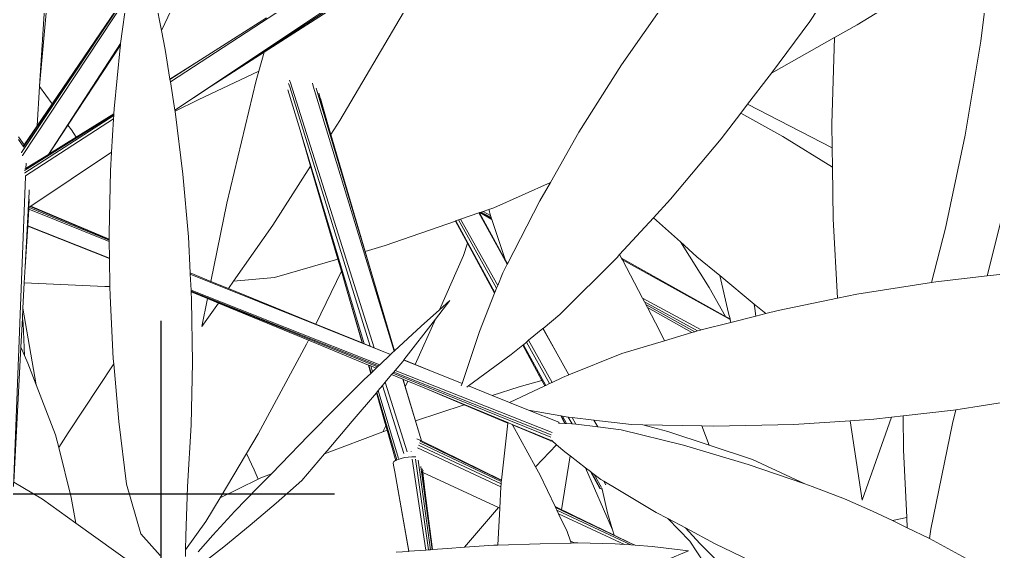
# Model space of a CAD drawing. Header units: millimetres. Extents: x 17 to 218440, y 21 to 53693.
# Drawn here: x 37604.6 to 37745.3, y 24991.8 to 25068.6 of the extents above; entities that cross this region are included whole.
import ezdxf

# ---------------------------------------------------------------- set-up
doc = ezdxf.new("R2010")
doc.units = ezdxf.units.MM
doc.header["$MEASUREMENT"] = 0
doc.layers.add('Edges', color=7, linetype='Continuous', lineweight=18)
doc.layers.add('tampak', color=7, linetype='Continuous')

# ---------------------------------------------------------------- blocks, each defined once
blk = doc.blocks.new('OUTDOOR')
at = {"layer": 'tampak', "transparency": 33554687}
h = blk.add_hatch(dxfattribs=at)
h.set_pattern_fill('CROSS', scale=400)
h.paths.add_polyline_path([(1833117.56, 62258.33), (1829017.56, 62258.33), (1829017.56, 55399.79), (1833117.56, 55399.79)])
blk = doc.blocks.new('BAMBOOPLAN')
at = {"layer": 'Edges'}
for p, q in [((3.4681, -3.2333), (3.5589, -1.8089)), ((3.7474, -3.2823), (4.541, -2.7524)), ((3.8223, -3.2332), (4.5473, -2.7563)), ((3.4681, -3.2333), (3.508, -2.7779)), ((4.3049, -2.8547), (3.738, -3.2238)), ((4.3046, -2.9231), (3.9315, -3.163)), ((5.4112, -3.1401), (5.4348, -2.945)), ((5.1559, -3.1066), (5.3987, -2.9566)), ((5.1357, -2.9821), (5.0579, -3.0992)), ((3.6489, -3.0422), (3.4307, -3.37)), ((3.648, -3.0496), (3.4324, -3.3763)), ((3.6043, -3.1078), (3.649, -3.0418)), ((3.648, -3.0496), (3.6352, -3.1448)), ((4.7628, -3.0545), (4.669, -3.189)), ((3.7077, -3.0586), (3.7195, -3.1178)), ((3.7195, -3.1178), (3.7397, -3.0763)), ((3.9361, -3.0916), (3.7929, -3.1835)), ((4.0881, -3.3036), (4.2194, -3.0809)), ((3.4355, -3.3575), (3.6043, -3.1078)), ((3.494, -3.2692), (3.6043, -3.1078)), ((5.0579, -3.0992), (4.9787, -3.206)), ((5.1092, -3.1328), (5.1559, -3.1066)), ((3.7195, -3.1178), (3.7273, -3.1572)), ((4.9787, -3.206), (5.1092, -3.1328)), ((5.1035, -3.3111), (5.1092, -3.1328)), ((3.4863, -3.3739), (3.6352, -3.1448)), ((3.5265, -3.3134), (3.6347, -3.1485)), ((3.6341, -3.1529), (3.6219, -3.2798)), ((3.6347, -3.1485), (3.6341, -3.1529)), ((3.6352, -3.1448), (3.6347, -3.1485)), ((5.379, -3.334), (5.4112, -3.1401)), ((3.7273, -3.1572), (3.7371, -3.2185)), ((3.9315, -3.163), (3.8223, -3.2332)), ((3.9206, -3.2019), (3.9315, -3.163)), ((3.7371, -3.2185), (3.7929, -3.1835)), ((3.7929, -3.1835), (3.7372, -3.2193)), ((4.669, -3.189), (4.5815, -3.3277)), ((3.7955, -3.2612), (3.9206, -3.2019)), ((3.9152, -3.2214), (3.9206, -3.2019)), ((4.9741, -3.2122), (4.9297, -3.2702)), ((4.9787, -3.206), (4.9741, -3.2122)), ((3.4629, -3.3149), (3.468, -3.2339)), ((3.468, -3.2339), (3.4681, -3.2333)), ((3.494, -3.2692), (3.468, -3.2339)), ((3.7371, -3.2185), (3.7372, -3.2193)), ((3.7372, -3.2193), (3.738, -3.2238)), ((3.738, -3.2238), (3.7474, -3.2823)), ((3.7474, -3.2825), (3.8223, -3.2332)), ((3.8543, -3.4748), (3.9152, -3.2214)), ((3.9821, -3.2277), (3.9843, -3.2347)), ((3.9838, -3.2203), (3.9857, -3.2263)), ((3.9843, -3.2347), (4.1507, -3.77)), ((3.9857, -3.2263), (4.159, -3.7733)), ((4.0331, -3.233), (4.0313, -3.2269)), ((4.2, -3.7801), (4.0331, -3.233)), ((4.0409, -3.2442), (4.0387, -3.2368)), ((4.0058, -3.3241), (3.9807, -3.2403)), ((4.157, -3.6325), (4.0409, -3.2442)), ((4.0473, -3.2575), (4.0443, -3.2475)), ((3.4629, -3.3149), (3.494, -3.2692)), ((3.7477, -3.2845), (3.7955, -3.2612)), ((4.0646, -3.3169), (4.0473, -3.2575)), ((4.0646, -3.3169), (4.0479, -3.2583)), ((4.9297, -3.2702), (4.9154, -3.2889)), ((5.1042, -3.3604), (4.9297, -3.2702)), ((3.4372, -3.4069), (3.6212, -3.2913)), ((3.6211, -3.2938), (3.4375, -3.4117)), ((3.5437, -3.3384), (3.6213, -3.2904)), ((3.6211, -3.2938), (3.6207, -3.3001)), ((3.6212, -3.2913), (3.6211, -3.2938)), ((3.6213, -3.2904), (3.6212, -3.2913)), ((3.6219, -3.2798), (3.6213, -3.2904)), ((3.7474, -3.2823), (3.7474, -3.2825)), ((3.7474, -3.2825), (3.7477, -3.2845)), ((3.7477, -3.2845), (3.7479, -3.2855)), ((3.7479, -3.2855), (3.7639, -3.4146)), ((4.9154, -3.2889), (4.8751, -3.3417)), ((5.0021, -3.3372), (4.9154, -3.2889)), ((3.4361, -3.354), (3.4629, -3.3149)), ((3.6207, -3.3001), (3.439, -3.4184)), ((3.4872, -3.3734), (3.5265, -3.3134)), ((3.5336, -3.323), (3.5265, -3.3134)), ((3.6207, -3.3001), (3.6166, -3.3696)), ((4.0693, -3.3329), (4.0646, -3.3169)), ((4.0693, -3.3329), (4.0881, -3.3036)), ((5.1042, -3.3604), (5.1035, -3.3111)), ((3.4361, -3.354), (3.4248, -3.3376)), ((3.5437, -3.3384), (3.5336, -3.323)), ((4.1379, -3.7647), (4.0058, -3.3241)), ((4.0275, -3.398), (4.0058, -3.3241)), ((4.1398, -3.574), (4.0693, -3.3329)), ((4.5815, -3.3277), (4.5224, -3.4317)), ((5.1047, -3.4005), (5.0021, -3.3372)), ((5.3382, -3.5262), (5.379, -3.334)), ((3.4357, -3.3587), (3.4248, -3.3429)), ((3.4351, -3.3555), (3.4361, -3.354)), ((3.4354, -3.3577), (3.4355, -3.3575)), ((3.4872, -3.3734), (3.5437, -3.3384)), ((4.8751, -3.3417), (4.7703, -3.4665)), ((3.4307, -3.37), (3.4305, -3.3704)), ((3.4324, -3.3763), (3.4323, -3.3764)), ((3.4426, -3.401), (3.4863, -3.3739)), ((3.4499, -3.4809), (3.6166, -3.3696)), ((3.4863, -3.3739), (3.4872, -3.3734)), ((3.6166, -3.3696), (3.6144, -3.4078)), ((5.1047, -3.4005), (5.1042, -3.3604)), ((3.4401, -3.3926), (3.4397, -3.4028)), ((3.4401, -3.3923), (3.4401, -3.3926)), ((3.9492, -3.5199), (4.0275, -3.398)), ((4.0838, -3.5902), (4.0275, -3.398)), ((3.4369, -3.4071), (3.4372, -3.4069)), ((3.4375, -3.4117), (3.4371, -3.412)), ((3.4378, -3.4039), (3.4397, -3.4028)), ((3.4397, -3.4028), (3.4426, -3.401)), ((3.6144, -3.4078), (3.6116, -3.5367)), ((3.7639, -3.4146), (3.7752, -3.5441)), ((5.1061, -3.5069), (5.1047, -3.4005)), ((3.439, -3.4199), (3.4143, -4.0593)), ((3.439, -3.4184), (3.4389, -3.4185)), ((3.4391, -3.4189), (3.439, -3.4199)), ((4.4054, -3.484), (4.5224, -3.4317)), ((4.5224, -3.4317), (4.5005, -3.47)), ((3.4463, -3.4514), (3.4382, -3.606)), ((3.4466, -3.4471), (3.4463, -3.4514)), ((3.4468, -3.4663), (3.4457, -3.4836)), ((3.8218, -3.6361), (3.8543, -3.4748)), ((4.5005, -3.47), (4.4338, -3.5995)), ((4.7703, -3.4665), (4.7354, -3.5045)), ((5.4243, -3.6249), (5.4616, -3.4769)), ((3.4455, -3.4868), (3.4434, -3.5214)), ((3.4457, -3.4836), (3.4455, -3.4868)), ((3.6119, -3.5537), (3.4455, -3.4868)), ((3.6118, -3.5506), (3.4463, -3.4832)), ((3.4481, -3.4822), (3.4488, -3.4817)), ((3.4488, -3.4817), (3.4499, -3.4809)), ((3.4488, -3.4817), (3.6118, -3.5494)), ((3.4499, -3.4809), (3.6118, -3.5491)), ((4.337, -3.5077), (4.3746, -3.4947)), ((4.3746, -3.4947), (4.3759, -3.4942)), ((4.4334, -3.6004), (4.3746, -3.4947)), ((4.3759, -3.4942), (4.3766, -3.494)), ((4.4301, -3.5926), (4.3759, -3.4942)), ((4.3766, -3.494), (4.3778, -3.4936)), ((4.4016, -3.5081), (4.3766, -3.494)), ((4.3778, -3.4936), (4.3796, -3.493)), ((4.3778, -3.4936), (4.4011, -3.5065)), ((4.3796, -3.493), (4.3838, -3.4915)), ((4.3796, -3.493), (4.4004, -3.5044)), ((4.3838, -3.4915), (4.3955, -3.4874)), ((4.3838, -3.4915), (4.3991, -3.4998)), ((4.3955, -3.4874), (4.4054, -3.484)), ((4.3991, -3.4998), (4.3955, -3.4874)), ((4.1813, -3.562), (4.3267, -3.5114)), ((4.3267, -3.5114), (4.3271, -3.5112)), ((4.3515, -3.5572), (4.3267, -3.5114)), ((4.3271, -3.5112), (4.3329, -3.5092)), ((4.4079, -3.6591), (4.3271, -3.5112)), ((4.3329, -3.5092), (4.337, -3.5077)), ((4.3329, -3.5092), (4.4114, -3.6503)), ((4.337, -3.5077), (4.4138, -3.6443)), ((4.4004, -3.5044), (4.3991, -3.4998)), ((4.4004, -3.5046), (4.4004, -3.5044)), ((4.4011, -3.5065), (4.4004, -3.5046)), ((4.4016, -3.5081), (4.4011, -3.5065)), ((4.4301, -3.5926), (4.4016, -3.5081)), ((4.7354, -3.5045), (4.6653, -3.5807)), ((4.7909, -3.5546), (4.7354, -3.5045)), ((5.1155, -3.6708), (5.1061, -3.5069)), ((3.4434, -3.5217), (3.4382, -3.606)), ((3.4434, -3.5214), (3.6124, -3.588)), ((3.4434, -3.5214), (3.4434, -3.5217)), ((3.4434, -3.5217), (3.6124, -3.5891)), ((3.6116, -3.5367), (3.6118, -3.5491)), ((3.8686, -3.6354), (3.9492, -3.5199)), ((5.3092, -3.6383), (5.3382, -3.5262)), ((3.6118, -3.5491), (3.6118, -3.5494)), ((3.6118, -3.5494), (3.6118, -3.5506)), ((3.6118, -3.5506), (3.6119, -3.5537)), ((3.6119, -3.5537), (3.6124, -3.588)), ((3.7752, -3.5441), (3.779, -3.6186)), ((4.343, -3.5829), (4.3515, -3.5572)), ((4.4073, -3.6604), (4.3515, -3.5572)), ((4.8504, -3.6489), (4.7909, -3.5546)), ((4.8247, -3.5851), (4.7909, -3.5546)), ((4.1398, -3.574), (4.1813, -3.562)), ((4.157, -3.6325), (4.1398, -3.574)), ((3.6124, -3.588), (3.6124, -3.5891)), ((3.6124, -3.5891), (3.6132, -3.6463)), ((3.9529, -3.6281), (4.0838, -3.5902)), ((4.0911, -3.615), (4.0838, -3.5902)), ((4.2937, -3.6945), (4.343, -3.5829)), ((4.4338, -3.5995), (4.4301, -3.5926)), ((4.6601, -3.5864), (4.5421, -3.7046)), ((4.6653, -3.5807), (4.6601, -3.5864)), ((4.6692, -3.5881), (4.6653, -3.5807)), ((4.884, -3.7082), (4.6692, -3.5881)), ((4.671, -3.5917), (4.6692, -3.5881)), ((4.8938, -3.7149), (4.671, -3.5917)), ((4.7126, -3.6704), (4.671, -3.5917)), ((4.8721, -3.6242), (4.8247, -3.5851)), ((3.4382, -3.606), (3.4365, -3.6387)), ((3.779, -3.6186), (3.7791, -3.621)), ((3.8218, -3.6361), (3.779, -3.6186)), ((4.0386, -3.7243), (4.0911, -3.615)), ((4.1017, -3.6511), (4.0911, -3.615)), ((4.4241, -3.6185), (4.4138, -3.6443)), ((4.4334, -3.6004), (4.4241, -3.6185)), ((4.4338, -3.5995), (4.4334, -3.6004)), ((5.483, -3.6184), (5.4243, -3.6249)), ((3.4365, -3.6387), (3.4337, -3.6914)), ((3.4365, -3.6387), (3.6024, -3.6465)), ((4.1924, -3.7873), (3.7791, -3.621)), ((3.7791, -3.621), (3.7809, -3.6544)), ((3.8579, -3.6507), (3.8218, -3.6361)), ((3.8579, -3.6507), (3.8686, -3.6354)), ((3.8686, -3.6354), (3.9529, -3.6281)), ((4.2009, -3.7793), (4.157, -3.6325)), ((4.8901, -3.7014), (4.8721, -3.6242)), ((4.9434, -3.6829), (4.8721, -3.6242)), ((5.3092, -3.6383), (5.155, -3.6627)), ((5.3185, -3.6368), (5.3092, -3.6383)), ((5.4243, -3.6249), (5.3185, -3.6368)), ((3.6024, -3.6465), (3.6132, -3.6463)), ((3.6132, -3.6463), (3.6135, -3.6661)), ((3.7809, -3.6544), (4.1707, -3.808)), ((3.7809, -3.6544), (3.781, -3.6564)), ((3.781, -3.6564), (4.1678, -3.8107)), ((3.781, -3.6564), (3.781, -3.6571)), ((3.781, -3.6571), (4.1657, -3.8128)), ((3.781, -3.6571), (3.781, -3.6575)), ((3.8147, -3.6715), (3.781, -3.6575)), ((3.781, -3.6575), (3.7818, -3.6738)), ((4.0386, -3.7243), (3.8579, -3.6507)), ((4.1338, -3.7631), (4.1017, -3.6511)), ((4.1346, -3.7634), (4.1017, -3.6511)), ((4.4079, -3.6591), (4.4073, -3.6604)), ((4.4114, -3.6503), (4.4079, -3.6591)), ((4.4138, -3.6443), (4.4114, -3.6503)), ((4.884, -3.7082), (4.8504, -3.6489)), ((3.6135, -3.6661), (3.6202, -3.7957)), ((3.7818, -3.6738), (3.7838, -3.8032)), ((3.8031, -3.7292), (3.8147, -3.6715)), ((3.837, -3.6807), (3.8147, -3.6715)), ((4.3146, -3.6757), (4.285, -3.7142)), ((4.3146, -3.6757), (4.2937, -3.6945)), ((4.4073, -3.6604), (4.3759, -3.7394)), ((4.7126, -3.6704), (4.8335, -3.7362)), ((4.7167, -3.6783), (4.7126, -3.6704)), ((4.7167, -3.6783), (4.8261, -3.7384)), ((4.7195, -3.6835), (4.7167, -3.6783)), ((5.1155, -3.6708), (4.9929, -3.696)), ((5.155, -3.6627), (5.1155, -3.6708)), ((3.4337, -3.6914), (3.4326, -3.7121)), ((3.4611, -3.8493), (3.4337, -3.6914)), ((3.8031, -3.7292), (3.837, -3.6807)), ((4.0228, -3.7574), (3.837, -3.6807)), ((4.2937, -3.6945), (4.2556, -3.7286)), ((4.7195, -3.6835), (4.8209, -3.74)), ((4.7228, -3.6897), (4.7195, -3.6835)), ((4.8148, -3.7418), (4.7228, -3.6897)), ((4.748, -3.7376), (4.7228, -3.6897)), ((4.9446, -3.6919), (4.9434, -3.6829)), ((4.9671, -3.7025), (4.9434, -3.6829)), ((4.9466, -3.7077), (4.9446, -3.6919)), ((4.9929, -3.696), (4.9671, -3.7025)), ((3.4326, -3.7121), (3.4294, -3.7721)), ((3.4338, -3.7227), (3.4326, -3.7121)), ((4.2202, -3.7982), (4.285, -3.7142)), ((4.2436, -3.8078), (4.285, -3.7142)), ((4.5421, -3.7046), (4.5074, -3.7331)), ((4.8933, -3.7134), (4.884, -3.7082)), ((4.8933, -3.7134), (4.8901, -3.7014)), ((4.8938, -3.7149), (4.8933, -3.7134)), ((4.8953, -3.7206), (4.8938, -3.7149)), ((4.9466, -3.7077), (4.8953, -3.7206)), ((4.9671, -3.7025), (4.9466, -3.7077)), ((3.4369, -3.789), (3.4338, -3.7227)), ((4.1338, -3.7631), (4.0386, -3.7243)), ((4.2556, -3.7286), (4.2009, -3.7793)), ((4.3759, -3.7394), (4.3401, -3.8467)), ((4.5072, -3.7333), (4.4776, -3.7577)), ((4.5074, -3.7331), (4.5072, -3.7333)), ((4.5364, -3.7859), (4.5072, -3.7333)), ((4.5364, -3.7859), (4.5074, -3.7331)), ((4.758, -3.7587), (4.748, -3.7376)), ((4.8209, -3.74), (4.8148, -3.7418)), ((4.8261, -3.7384), (4.8209, -3.74)), ((4.8326, -3.7365), (4.8261, -3.7384)), ((4.8335, -3.7362), (4.8326, -3.7365)), ((4.8953, -3.7206), (4.8335, -3.7362)), ((4.0187, -3.7658), (4.0228, -3.7574)), ((4.1469, -3.8087), (4.0228, -3.7574)), ((4.4776, -3.7577), (4.4732, -3.7614)), ((4.4776, -3.7577), (4.5264, -3.8446)), ((4.758, -3.7587), (4.6701, -3.7848)), ((4.8148, -3.7418), (4.758, -3.7587)), ((3.4294, -3.7721), (3.4148, -4.0508)), ((3.4369, -3.789), (3.4294, -3.7721)), ((3.9193, -3.951), (4.0187, -3.7658)), ((4.1346, -3.7634), (4.1338, -3.7631)), ((4.1379, -3.7647), (4.1346, -3.7634)), ((4.1507, -3.77), (4.1379, -3.7647)), ((4.159, -3.7733), (4.1507, -3.77)), ((4.1926, -3.787), (4.159, -3.7733)), ((4.2, -3.7801), (4.1968, -3.783)), ((4.2009, -3.7793), (4.2, -3.7801)), ((4.4654, -3.7678), (4.4417, -3.7873)), ((4.4667, -3.7667), (4.4654, -3.7678)), ((4.4895, -3.8122), (4.4654, -3.7678)), ((4.4732, -3.7614), (4.4667, -3.7667)), ((4.5128, -3.851), (4.4667, -3.7667)), ((4.4732, -3.7614), (4.5209, -3.8472)), ((3.4439, -3.8049), (3.4369, -3.789)), ((3.6202, -3.7957), (3.6211, -3.8061)), ((4.1924, -3.7873), (4.1707, -3.808)), ((4.1926, -3.787), (4.1924, -3.7873)), ((4.1968, -3.783), (4.1926, -3.787)), ((4.22, -3.7984), (4.2179, -3.8012)), ((4.2202, -3.7982), (4.22, -3.7984)), ((4.2739, -3.8201), (4.22, -3.7984)), ((4.2436, -3.8078), (4.2202, -3.7982)), ((4.4417, -3.7873), (4.3533, -3.852)), ((4.5605, -3.8293), (4.5364, -3.7859)), ((4.6701, -3.7848), (4.5605, -3.8293)), ((3.4611, -3.8493), (3.4439, -3.8049)), ((3.527, -3.9488), (3.6211, -3.8061)), ((3.6211, -3.8061), (3.6315, -3.9253)), ((3.7838, -3.8032), (3.781, -3.9321)), ((4.1518, -3.826), (4.1469, -3.8087)), ((4.148, -3.8092), (4.1469, -3.8087)), ((4.1527, -3.8252), (4.148, -3.8092)), ((4.1516, -3.8107), (4.148, -3.8092)), ((4.1553, -3.8227), (4.1516, -3.8107)), ((4.163, -3.8154), (4.1516, -3.8107)), ((4.163, -3.8154), (4.1553, -3.8227)), ((4.1657, -3.8128), (4.163, -3.8154)), ((4.1678, -3.8107), (4.1657, -3.8128)), ((4.1707, -3.808), (4.1678, -3.8107)), ((4.2018, -3.8203), (4.1993, -3.8233)), ((4.2179, -3.8012), (4.2018, -3.8203)), ((4.2018, -3.8203), (4.5261, -3.9481)), ((4.2739, -3.8201), (4.2436, -3.8078)), ((4.3401, -3.8467), (4.2739, -3.8201)), ((4.5047, -3.8407), (4.4895, -3.8122)), ((4.5109, -3.8519), (4.4895, -3.8122)), ((4.1383, -3.8389), (4.0803, -3.8961)), ((4.1518, -3.826), (4.1383, -3.8389)), ((4.1527, -3.8252), (4.1518, -3.826)), ((4.1553, -3.8227), (4.1527, -3.8252)), ((4.1948, -3.8285), (4.1815, -3.8444)), ((4.1973, -3.8256), (4.1948, -3.8285)), ((4.2176, -3.8379), (4.1948, -3.8285)), ((4.1993, -3.8233), (4.1973, -3.8256)), ((4.1973, -3.8256), (4.5232, -3.9575)), ((4.1993, -3.8233), (4.5244, -3.953)), ((4.2565, -3.9655), (4.2176, -3.8379)), ((4.2185, -3.8383), (4.2176, -3.8379)), ((4.223, -3.8533), (4.2185, -3.8383)), ((4.2283, -3.8424), (4.2185, -3.8383)), ((4.5477, -3.8344), (4.5264, -3.8446)), ((4.5605, -3.8293), (4.5477, -3.8344)), ((3.5011, -3.953), (3.4611, -3.8493)), ((4.1759, -3.851), (4.1669, -3.8616)), ((4.1815, -3.8444), (4.1759, -3.851)), ((4.1759, -3.851), (4.2197, -3.9917)), ((4.1815, -3.8444), (4.2269, -3.988)), ((4.223, -3.8533), (4.2276, -3.844)), ((4.2441, -3.924), (4.223, -3.8533)), ((4.2276, -3.844), (4.2283, -3.8424)), ((4.2616, -3.8561), (4.2283, -3.8424)), ((4.3448, -3.8909), (4.2616, -3.8561)), ((4.4349, -3.9277), (4.2616, -3.8561)), ((4.3401, -3.8467), (4.3384, -3.8517)), ((4.3533, -3.852), (4.3503, -3.8543)), ((4.4026, -3.8719), (4.3533, -3.852)), ((4.4577, -3.8538), (4.4026, -3.8719)), ((4.5108, -3.852), (4.4384, -3.8863)), ((4.5047, -3.8407), (4.4577, -3.8538)), ((4.5108, -3.852), (4.5047, -3.8407)), ((4.5109, -3.8519), (4.5108, -3.852)), ((4.5128, -3.851), (4.5109, -3.8519)), ((4.5209, -3.8472), (4.5128, -3.851)), ((4.5264, -3.8446), (4.5209, -3.8472)), ((4.1633, -3.866), (4.1135, -3.9248)), ((4.1643, -3.8647), (4.1633, -3.866)), ((4.1829, -3.9346), (4.1633, -3.866)), ((4.1657, -3.8631), (4.1643, -3.8647)), ((4.2053, -4.0047), (4.1643, -3.8647)), ((4.1669, -3.8616), (4.1657, -3.8631)), ((4.209, -4.0019), (4.1669, -3.8616)), ((4.4384, -3.8863), (4.4026, -3.8719)), ((5.5179, -3.8763), (5.3597, -3.9013)), ((4.0803, -3.8961), (4.0228, -3.9544)), ((4.3448, -3.8909), (4.2441, -3.924)), ((4.4348, -3.9285), (4.3448, -3.8909)), ((4.4776, -3.902), (4.4384, -3.8863)), ((4.5439, -3.9137), (4.4776, -3.902)), ((4.5396, -3.927), (4.4776, -3.902)), ((4.5523, -3.9294), (4.5439, -3.9137)), ((4.5444, -3.9138), (4.5439, -3.9137)), ((4.5529, -3.9294), (4.5444, -3.9138)), ((4.5474, -3.9143), (4.5444, -3.9138)), ((4.5557, -3.9296), (4.5474, -3.9143)), ((4.5588, -3.9163), (4.5474, -3.9143)), ((4.5594, -3.9164), (4.5588, -3.9163)), ((4.5594, -3.9164), (4.5672, -3.9303)), ((4.5673, -3.9173), (4.5594, -3.9164)), ((4.5673, -3.9173), (4.5748, -3.9308)), ((4.6124, -3.9226), (4.5673, -3.9173)), ((5.1899, -3.9206), (5.1415, -3.9239)), ((5.1659, -4.0878), (5.2269, -3.9165)), ((5.2269, -3.9165), (5.1899, -3.9206)), ((5.2509, -3.9138), (5.2269, -3.9165)), ((5.3544, -3.9022), (5.2509, -3.9138)), ((5.2512, -3.984), (5.2509, -3.9138)), ((5.3526, -3.9296), (5.3597, -3.9013)), ((5.3597, -3.9013), (5.3544, -3.9022)), ((3.6315, -3.9253), (3.6475, -4.0544)), ((3.781, -3.9321), (3.7735, -4.0601)), ((4.1135, -3.9248), (4.0614, -3.9861)), ((4.1769, -3.9468), (4.1829, -3.9346)), ((4.1855, -3.9435), (4.1829, -3.9346)), ((4.2565, -3.9655), (4.2441, -3.924)), ((4.4214, -4.0464), (4.4348, -3.9285)), ((4.4348, -3.9285), (4.4349, -3.9277)), ((4.4436, -3.9313), (4.4349, -3.9277)), ((4.5226, -3.9639), (4.4436, -3.9313)), ((4.4442, -3.9324), (4.4436, -3.9313)), ((4.5231, -3.9654), (4.4442, -3.9324)), ((4.4918, -4.0188), (4.4442, -3.9324)), ((4.5403, -3.9286), (4.539, -3.9285)), ((4.5396, -3.927), (4.5403, -3.9286)), ((4.5523, -3.9294), (4.5403, -3.9286)), ((4.5529, -3.9294), (4.5523, -3.9294)), ((4.5557, -3.9296), (4.5529, -3.9294)), ((4.5672, -3.9303), (4.5557, -3.9296)), ((4.5748, -3.9308), (4.5672, -3.9303)), ((4.5755, -3.9308), (4.5748, -3.9308)), ((4.6201, -3.9365), (4.5755, -3.9308)), ((4.6201, -3.9365), (4.6124, -3.9226)), ((4.69, -3.9317), (4.6124, -3.9226)), ((4.6685, -3.9425), (4.6201, -3.9365)), ((4.7131, -3.9322), (4.69, -3.9317)), ((4.7646, -3.9459), (4.7131, -3.9322)), ((4.8349, -3.9346), (4.7131, -3.9322)), ((4.85, -3.974), (4.8349, -3.9346)), ((4.8595, -3.9351), (4.8349, -3.9346)), ((5.0248, -3.9316), (4.8595, -3.9351)), ((5.1415, -3.9239), (5.0248, -3.9316)), ((5.1659, -4.0878), (5.1415, -3.9239)), ((5.3077, -4.1475), (5.3526, -3.9296)), ((3.5076, -3.9792), (3.5011, -3.953)), ((3.5076, -3.9792), (3.527, -3.9488)), ((3.8952, -3.9913), (3.9193, -3.951)), ((4.0228, -3.9544), (3.9661, -4.0137)), ((4.1769, -3.9468), (4.0564, -3.992)), ((4.1855, -3.9435), (4.1769, -3.9468)), ((4.2021, -4.0014), (4.1855, -3.9435)), ((4.2465, -3.9609), (4.2468, -3.9609)), ((4.254, -3.9643), (4.2468, -3.9609)), ((4.7976, -3.9744), (4.6685, -3.9425)), ((4.85, -3.974), (4.7646, -3.9459)), ((3.5329, -4.0819), (3.5076, -3.9792)), ((4.4204, -4.0603), (4.2479, -3.9799)), ((4.4208, -4.0542), (4.2505, -3.974)), ((4.4211, -4.0495), (4.2525, -3.9693)), ((4.2537, -3.966), (4.4213, -4.0472)), ((4.254, -3.9643), (4.2565, -3.9655)), ((4.2565, -3.9655), (4.4214, -4.0464)), ((4.4918, -4.0188), (4.5352, -3.9732)), ((4.5231, -3.9654), (4.5243, -3.9656)), ((4.5243, -3.9656), (4.5256, -3.9649)), ((4.5256, -3.9649), (4.5245, -3.964)), ((4.5352, -3.9732), (4.5256, -3.9649)), ((4.5521, -3.9879), (4.5352, -3.9732)), ((4.931, -4.0141), (4.7976, -3.9744)), ((4.94, -4.0035), (4.85, -3.974)), ((3.8406, -4.0827), (3.8952, -3.9913)), ((3.911, -4.0249), (3.8952, -3.9913)), ((4.0564, -3.992), (4.0096, -4.047)), ((4.0614, -3.9861), (4.0564, -3.992)), ((4.2033, -4.0056), (4.2021, -4.0014)), ((4.2215, -3.9998), (4.2143, -4.0015)), ((4.229, -3.9987), (4.2215, -3.9998)), ((4.2363, -3.9981), (4.229, -3.9987)), ((4.2353, -3.9876), (4.2353, -3.9877)), ((4.2353, -3.9877), (4.2354, -3.988)), ((4.2401, -3.9982), (4.2363, -3.9981)), ((4.243, -3.9982), (4.2401, -3.9982)), ((4.2449, -3.9984), (4.243, -3.9982)), ((4.5457, -4.1074), (4.563, -3.9963)), ((4.563, -3.9963), (4.5521, -3.9879)), ((4.5953, -4.021), (4.563, -3.9963)), ((5.2582, -4.1238), (5.2512, -3.984)), ((3.9661, -4.0137), (3.9466, -4.0333)), ((4.1996, -4.0081), (4.198, -4.0104)), ((4.1987, -4.0155), (4.198, -4.0104)), ((4.1987, -4.0155), (4.2012, -4.0294)), ((4.203, -4.0058), (4.1996, -4.0081)), ((4.2033, -4.0056), (4.203, -4.0058)), ((4.2053, -4.0047), (4.2033, -4.0056)), ((4.208, -4.0035), (4.2053, -4.0047)), ((4.2143, -4.0015), (4.208, -4.0035)), ((4.2653, -4.1907), (4.237, -4.0032)), ((4.2707, -4.1903), (4.2438, -4.0032)), ((4.2751, -4.19), (4.2496, -4.0055)), ((4.2553, -4.0188), (4.2552, -4.0181)), ((4.2782, -4.1898), (4.2553, -4.0188)), ((4.5008, -4.035), (4.4918, -4.0188)), ((4.6506, -4.1487), (4.5953, -4.021)), ((4.6056, -4.0289), (4.5953, -4.021)), ((5.048, -4.0542), (4.931, -4.0141)), ((5.048, -4.0542), (4.94, -4.0035)), ((3.919, -4.0442), (3.911, -4.0249)), ((3.9466, -4.0333), (3.9182, -4.0618)), ((3.9245, -4.0416), (3.919, -4.0442)), ((3.9466, -4.0333), (3.9245, -4.0416)), ((4.2012, -4.0294), (4.23, -4.1934)), ((4.2012, -4.0294), (4.2304, -4.1933)), ((4.2578, -4.0229), (4.2579, -4.0238)), ((4.2579, -4.0238), (4.2582, -4.0259)), ((4.2584, -4.027), (4.2586, -4.0286)), ((4.2585, -4.0273), (4.2586, -4.0286)), ((4.2587, -4.029), (4.2586, -4.0286)), ((4.2587, -4.029), (4.2587, -4.0291)), ((4.2587, -4.0297), (4.2587, -4.0291)), ((4.2588, -4.0296), (4.2587, -4.0297)), ((4.2587, -4.0297), (4.2635, -4.0671)), ((4.2598, -4.0265), (4.2588, -4.0296)), ((4.2588, -4.0296), (4.2589, -4.0303)), ((4.2589, -4.0303), (4.4154, -4.1032)), ((4.2589, -4.0303), (4.2635, -4.0671)), ((4.5322, -4.1008), (4.5008, -4.035)), ((4.6244, -4.0639), (4.6056, -4.0289)), ((4.6075, -4.0303), (4.6056, -4.0289)), ((4.6252, -4.0631), (4.6075, -4.0303)), ((4.6131, -4.0346), (4.6075, -4.0303)), ((4.6278, -4.0615), (4.6131, -4.0346)), ((4.6265, -4.0449), (4.6131, -4.0346)), ((3.4737, -4.0858), (3.4148, -4.0508)), ((3.6475, -4.0544), (3.6767, -4.1572)), ((3.7735, -4.0601), (3.7699, -4.1615)), ((3.919, -4.0442), (3.8406, -4.0827)), ((4.0096, -4.047), (3.9564, -4.0938)), ((4.418, -4.1044), (4.4204, -4.0603)), ((4.4204, -4.0603), (4.4208, -4.0542)), ((4.4208, -4.0542), (4.4209, -4.0509)), ((4.4209, -4.0509), (4.4211, -4.0495)), ((4.4211, -4.0495), (4.4213, -4.0472)), ((4.4213, -4.0472), (4.4214, -4.0464)), ((4.6331, -4.0488), (4.6265, -4.0449)), ((4.6331, -4.0488), (4.6371, -4.0561)), ((4.6617, -4.0658), (4.6331, -4.0488)), ((5.0628, -4.0592), (5.048, -4.0542)), ((5.1293, -4.0851), (5.0628, -4.0592)), ((3.9182, -4.0618), (3.8713, -4.1106)), ((4.2635, -4.0671), (4.2793, -4.1897)), ((4.6244, -4.0639), (4.6293, -4.0651)), ((4.6293, -4.0651), (4.6288, -4.0631)), ((4.6407, -4.1141), (4.6293, -4.0651)), ((4.7409, -4.1129), (4.6617, -4.0658)), ((3.543, -4.1354), (3.4737, -4.0858)), ((3.543, -4.1354), (3.5329, -4.0819)), ((3.8115, -4.1315), (3.8406, -4.0827)), ((3.9564, -4.0938), (3.9025, -4.1396)), ((4.5322, -4.1008), (4.5457, -4.1074)), ((4.5324, -4.101), (4.5322, -4.1008)), ((4.5324, -4.101), (4.57, -4.1193)), ((4.5333, -4.1029), (4.5324, -4.101)), ((5.1877, -4.1102), (5.1293, -4.0851)), ((3.8713, -4.1106), (3.8255, -4.1601)), ((4.3453, -4.1849), (4.4154, -4.1032)), ((4.4137, -4.1805), (4.418, -4.1044)), ((4.4154, -4.1032), (4.418, -4.1044)), ((4.6894, -4.1771), (4.5333, -4.1029)), ((4.5359, -4.1084), (4.5333, -4.1029)), ((4.6887, -4.1803), (4.5359, -4.1084)), ((4.5395, -4.1158), (4.5359, -4.1084)), ((4.6758, -4.1794), (4.5395, -4.1158)), ((4.557, -4.1524), (4.5395, -4.1158)), ((4.5457, -4.1074), (4.57, -4.1193)), ((4.57, -4.1193), (4.6539, -4.1599)), ((4.6506, -4.1487), (4.6407, -4.1141)), ((4.765, -4.1257), (4.7409, -4.1129)), ((5.2284, -4.1298), (5.1877, -4.1102)), ((3.6667, -4.224), (3.543, -4.1354)), ((3.7693, -4.1901), (3.8115, -4.1315)), ((3.9025, -4.1396), (3.8481, -4.1842)), ((4.8105, -4.1721), (4.765, -4.1257)), ((4.8011, -4.145), (4.765, -4.1257)), ((5.2582, -4.1238), (5.2284, -4.1298)), ((5.2592, -4.1446), (5.2284, -4.1298)), ((5.2592, -4.1446), (5.2582, -4.1238)), ((3.6767, -4.1572), (3.7171, -4.2017)), ((3.7699, -4.1615), (3.7693, -4.1901)), ((3.8255, -4.1601), (3.7951, -4.1943)), ((4.5643, -4.1725), (4.557, -4.1524)), ((4.6539, -4.1599), (4.6506, -4.1487)), ((4.6539, -4.1599), (4.6894, -4.1771)), ((4.8313, -4.177), (4.8011, -4.145)), ((4.8625, -4.1778), (4.8011, -4.145)), ((5.3049, -4.1666), (5.2592, -4.1446)), ((5.3049, -4.1666), (5.3077, -4.1475)), ((4.4059, -4.1807), (4.3453, -4.1849)), ((4.4137, -4.1805), (4.4059, -4.1807)), ((4.5017, -4.1776), (4.4137, -4.1805)), ((4.5657, -4.1762), (4.5017, -4.1776)), ((4.5643, -4.1725), (4.5721, -4.1761)), ((4.5643, -4.1726), (4.5643, -4.1725)), ((4.5643, -4.1726), (4.5719, -4.1761)), ((4.5657, -4.1762), (4.5643, -4.1726)), ((4.5719, -4.1761), (4.5657, -4.1762)), ((4.5721, -4.1761), (4.5719, -4.1761)), ((4.5791, -4.176), (4.5721, -4.1761)), ((4.656, -4.1779), (4.5791, -4.176)), ((4.6758, -4.1794), (4.656, -4.1779)), ((4.6887, -4.1803), (4.6758, -4.1794)), ((4.6974, -4.181), (4.6887, -4.1803)), ((4.6974, -4.181), (4.6894, -4.1771)), ((4.7323, -4.1835), (4.6974, -4.181)), ((4.8704, -4.2633), (4.8105, -4.1721)), ((4.956, -4.3016), (4.8313, -4.177)), ((4.987, -4.2379), (4.8625, -4.1778)), ((5.305, -4.1667), (5.3049, -4.1666)), ((5.4185, -4.2291), (5.305, -4.1667)), ((3.7693, -4.1901), (3.769, -4.204)), ((3.8481, -4.1842), (3.8118, -4.2122)), ((4.23, -4.1934), (4.2039, -4.1953)), ((4.2304, -4.1933), (4.23, -4.1934)), ((4.2653, -4.1907), (4.2304, -4.1933)), ((4.2707, -4.1903), (4.2653, -4.1907)), ((4.2751, -4.19), (4.2707, -4.1903)), ((4.2782, -4.1898), (4.2751, -4.19)), ((4.2793, -4.1897), (4.2782, -4.1898)), ((4.3099, -4.1874), (4.2793, -4.1897)), ((4.3453, -4.1849), (4.3099, -4.1874)), ((4.8078, -4.1927), (4.7323, -4.1835)), ((4.8078, -4.1927), (4.7614, -4.2114))]:
    blk.add_line(p, q, dxfattribs=at)

msp = doc.modelspace()

# ---------------------------------------------------------------- block references
at = {"xscale": 69.97983938875464, "yscale": 69.97983938875464, "zscale": 69.97983938875464}
msp.add_blockref('BAMBOOPLAN', (37364.82, 25285.23), dxfattribs=at)
msp.add_blockref('OUTDOOR', (-1792009.85, -36960.8))

doc.saveas('drawing.dxf')
